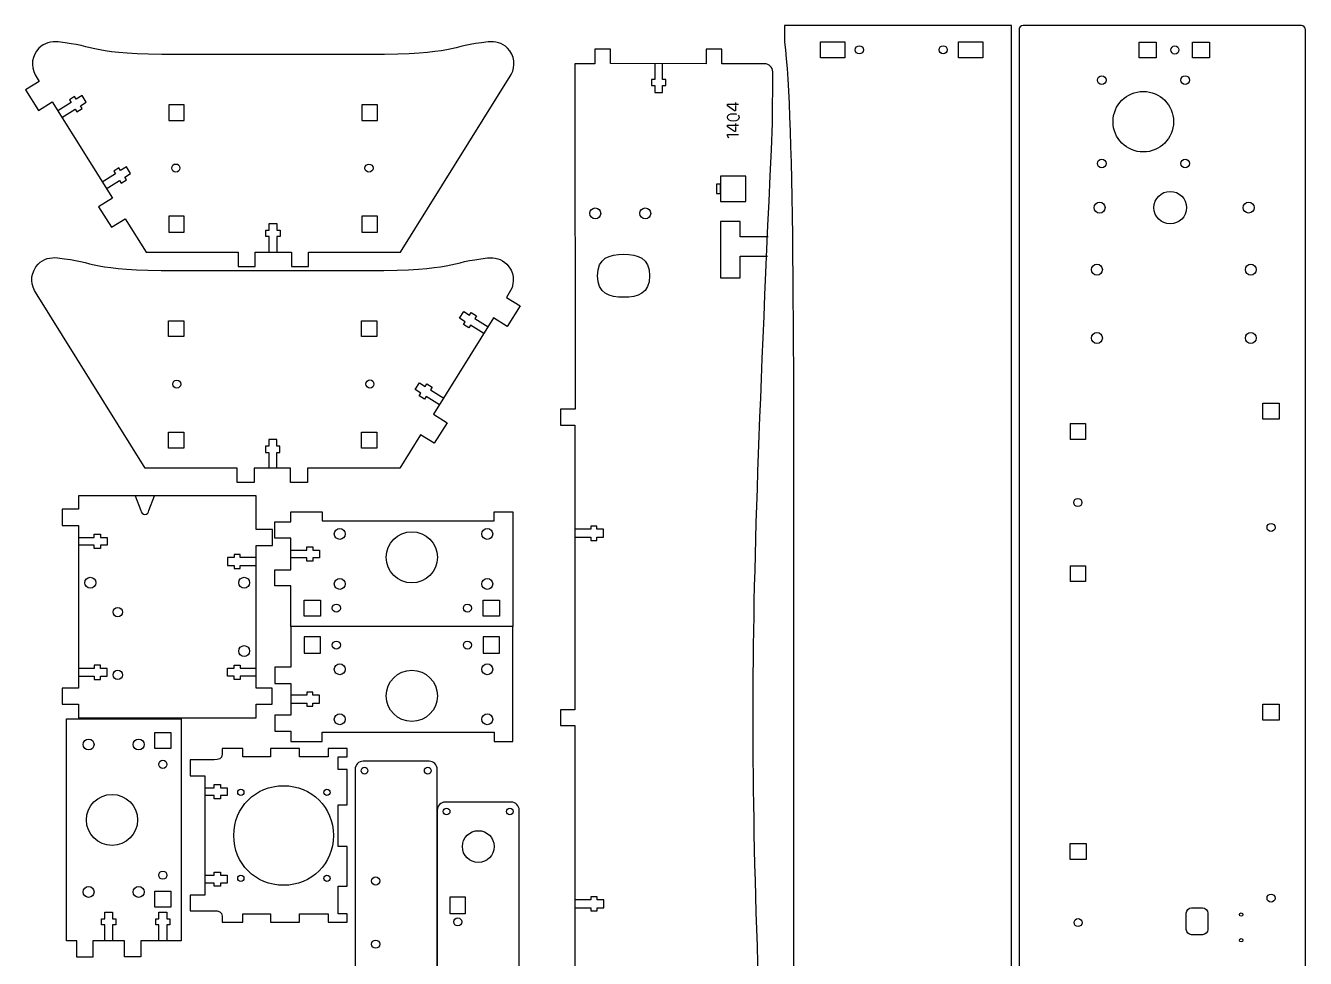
# Model space of a CAD drawing. Extents: x -130 to 662, y -187 to 471.
# Drawn here: x -129.8 to 345.7, y 119 to 465.6 of the extents above; entities that cross this region are included whole.
import ezdxf

# ---------------------------------------------------------------- set-up
doc = ezdxf.new("R2010")
doc.units = 0
doc.header["$MEASUREMENT"] = 0
doc.layers.add('LAYER_1_0_0_0', color=160, linetype='Continuous')

# ---------------------------------------------------------------- blocks, each defined once
blk = doc.blocks.new('AI9-BLK20')
at = {"layer": 'LAYER_1_0_0_0', "color": 1}
blk.add_lwpolyline([(-4.152374, 1.451419), (-0.648711, 1.451419), (-0.648711, 2.651001), (1.651923, 2.651001), (1.651923, 1.451419), (4.152374, 1.451419), (4.152374, -1.45073), (1.651923, -1.45073), (1.651923, -2.651001), (-0.648711, -2.651001), (-0.648711, -1.45073), (-4.152374, -1.45073)], dxfattribs=at)
blk = doc.blocks.new('AI9-BLK19')
at = {"layer": 'LAYER_1_0_0_0', "color": 1}
blk.add_lwpolyline([(-4.152029, 1.451419), (-0.649056, 1.451419), (-0.649056, 2.651001), (1.652957, 2.651001), (1.652957, 1.451419), (4.152029, 1.451419), (4.152029, -1.45073), (1.652957, -1.45073), (1.652957, -2.651001), (-0.649056, -2.651001), (-0.649056, -1.45073), (-4.152029, -1.45073)], dxfattribs=at)
blk = doc.blocks.new('AI9-BLK18')
at = {"layer": 'LAYER_1_0_0_0', "color": 1}
blk.add_open_spline([(0, 18.5), (-10.49, 18.5), (-18.5, 10.49), (-18.5, 0), (-18.5, -10.49), (-10.49, -18.5), (0, -18.5), (10.49, -18.5), (18.5, -10.49), (18.5, 0), (18.5, 10.49), (10.49, 18.5), (0, 18.5), (0, 18.5), (0, 18.5), (0, 18.5)], degree=3, knots=[0, 0, 0, 0, 1, 1, 1, 2, 2, 2, 3, 3, 3, 4, 4, 4, 5, 5, 5, 5], dxfattribs=at)
blk = doc.blocks.new('AI9-BLK17')
at = {"layer": 'LAYER_1_0_0_0', "color": 1}
blk.add_open_spline([(0, 1.15), (-0.64, 1.15), (-1.15, 0.64), (-1.15, 0), (-1.15, -0.64), (-0.64, -1.15), (0, -1.15), (0.64, -1.15), (1.15, -0.64), (1.15, 0), (1.15, 0.64), (0.64, 1.15), (0, 1.15), (0, 1.15), (0, 1.15), (0, 1.15)], degree=3, knots=[0, 0, 0, 0, 1, 1, 1, 2, 2, 2, 3, 3, 3, 4, 4, 4, 5, 5, 5, 5], dxfattribs=at)
blk = doc.blocks.new('AI9-BLK16')
at = {"layer": 'LAYER_1_0_0_0', "color": 1}
blk.add_open_spline([(0, 1.15), (-0.64, 1.15), (-1.15, 0.64), (-1.15, 0), (-1.15, -0.64), (-0.64, -1.15), (0, -1.15), (0.64, -1.15), (1.15, -0.64), (1.15, 0), (1.15, 0.64), (0.64, 1.15), (0, 1.15), (0, 1.15), (0, 1.15), (0, 1.15)], degree=3, knots=[0, 0, 0, 0, 1, 1, 1, 2, 2, 2, 3, 3, 3, 4, 4, 4, 5, 5, 5, 5], dxfattribs=at)
blk = doc.blocks.new('AI9-BLK15')
at = {"layer": 'LAYER_1_0_0_0', "color": 1}
blk.add_open_spline([(0, 1.15), (-0.64, 1.15), (-1.15, 0.64), (-1.15, 0), (-1.15, -0.64), (-0.64, -1.15), (0, -1.15), (0.64, -1.15), (1.15, -0.64), (1.15, 0), (1.15, 0.64), (0.64, 1.15), (0, 1.15), (0, 1.15), (0, 1.15), (0, 1.15)], degree=3, knots=[0, 0, 0, 0, 1, 1, 1, 2, 2, 2, 3, 3, 3, 4, 4, 4, 5, 5, 5, 5], dxfattribs=at)
blk = doc.blocks.new('AI9-BLK14')
at = {"layer": 'LAYER_1_0_0_0', "color": 1}
blk.add_open_spline([(0, 1.15), (-0.64, 1.15), (-1.15, 0.64), (-1.15, 0), (-1.15, -0.64), (-0.64, -1.15), (0, -1.15), (0.64, -1.15), (1.15, -0.64), (1.15, 0), (1.15, 0.64), (0.64, 1.15), (0, 1.15), (0, 1.15), (0, 1.15), (0, 1.15)], degree=3, knots=[0, 0, 0, 0, 1, 1, 1, 2, 2, 2, 3, 3, 3, 4, 4, 4, 5, 5, 5, 5], dxfattribs=at)

msp = doc.modelspace()

# ---------------------------------------------------------------- linework, layer by layer
at = {"layer": 'LAYER_1_0_0_0', "color": 1}
for p, q in [((258.26, 317.72), (258.26, 311.84)), ((258.26, 264.84), (258.26, 259.07))]:
    msp.add_line(p, q, dxfattribs=at)
for points in [[(174.59, 459.62), (174.59, 453.62), (165.59, 453.62), (165.59, 459.62), (174.59, 459.62)], [(216.79, 453.62), (216.79, 459.62), (225.79, 459.62), (225.79, 453.62), (216.79, 453.62)], [(303.75, 459.49), (310.05, 459.49), (310.05, 453.63), (303.75, 453.63), (303.75, 459.49), (303.75, 459.48)], [(103.99, 451.47), (103.99, 445.61), (102.79, 445.61), (102.79, 443.31), (103.99, 443.31), (103.99, 440.81), (106.89, 440.81), (106.89, 443.31), (108.09, 443.31), (108.09, 445.61), (106.89, 445.61), (106.89, 451.46)], [(-116.32, 431.5), (-111.35, 434.6), (-110.71, 433.58), (-108.76, 434.8), (-109.4, 435.82), (-107.28, 437.15), (-108.81, 439.61), (-110.93, 438.28), (-111.57, 439.3), (-113.52, 438.08), (-112.89, 437.06), (-117.84, 433.97)], [(-70.84, 436.15), (-76.59, 436.15), (-76.59, 430.39), (-70.84, 430.39), (-70.84, 436.15)], [(0.91, 436.15), (-4.84, 436.15), (-4.84, 430.39), (0.91, 430.39), (0.91, 436.15)], [(-99.84, 404.99), (-94.88, 408.09), (-94.24, 407.07), (-92.29, 408.29), (-92.92, 409.31), (-90.8, 410.63), (-92.34, 413.1), (-94.46, 411.77), (-95.1, 412.79), (-97.05, 411.57), (-96.41, 410.55), (-101.37, 407.46)], [(128.35, 409.7), (128.35, 400.2), (137.85, 400.2), (137.85, 409.7), (128.35, 409.7)], [(126.85, 406.65), (126.85, 403.25), (128.35, 403.25), (128.35, 406.65), (126.85, 406.65)], [(-70.84, 394.74), (-76.58, 394.74), (-76.58, 388.85), (-70.83, 388.85), (-70.84, 394.74)], [(0.92, 394.74), (-4.83, 394.74), (-4.83, 388.85), (0.92, 388.85), (0.92, 394.74)], [(-39.33, 381.44), (-39.34, 387.29), (-40.53, 387.29), (-40.54, 389.59), (-39.34, 389.59), (-39.34, 392.09), (-36.44, 392.09), (-36.43, 389.59), (-35.23, 389.59), (-35.23, 387.29), (-36.43, 387.29), (-36.43, 381.45)], [(146.1, 387.1), (135.65, 387.1), (135.65, 392.88), (128.42, 392.88), (128.42, 371.88), (135.65, 371.88), (135.65, 379.91), (135.65, 379.91), (145.79, 379.91)], [(40.5, 351.24), (35.53, 354.34), (34.89, 353.32), (32.94, 354.54), (33.58, 355.56), (31.46, 356.88), (32.99, 359.34), (35.11, 358.02), (35.75, 359.04), (37.7, 357.82), (37.07, 356.8), (42.02, 353.71)], [(-76.73, 355.89), (-70.98, 355.89), (-70.98, 350.12), (-76.73, 350.13), (-76.73, 355.89)], [(-4.98, 355.89), (0.77, 355.89), (0.77, 350.12), (-4.98, 350.13), (-4.98, 355.89)], [(24.02, 324.73), (19.06, 327.83), (18.42, 326.81), (16.47, 328.03), (17.1, 329.05), (14.98, 330.37), (16.52, 332.84), (18.64, 331.51), (19.28, 332.53), (21.23, 331.31), (20.59, 330.29), (25.55, 327.2)], [(329.91, 319.34), (329.91, 325.34), (335.91, 325.34), (335.91, 319.34), (329.91, 319.34)], [(-76.74, 314.48), (-70.99, 314.48), (-70.99, 308.59), (-76.74, 308.59), (-76.74, 314.48)], [(-4.98, 314.48), (0.77, 314.47), (0.76, 308.59), (-4.99, 308.59), (-4.98, 314.48)], [(258.26, 317.72), (264.01, 317.72), (264.01, 311.84), (258.26, 311.84)], [(-36.49, 301.18), (-36.48, 307.03), (-35.28, 307.02), (-35.28, 309.33), (-36.48, 309.33), (-36.48, 311.83), (-39.38, 311.83), (-39.39, 309.33), (-40.59, 309.33), (-40.59, 307.03), (-39.39, 307.03), (-39.39, 301.19)], [(-110.16, 275.41), (-104.3, 275.41), (-104.3, 276.61), (-102, 276.61), (-102, 275.41), (-99.5, 275.41), (-99.5, 272.51), (-102, 272.51), (-102, 271.31), (-104.3, 271.31), (-104.3, 272.51), (-110.16, 272.51)], [(74.31, 275.53), (80.17, 275.53), (80.17, 274.33), (82.47, 274.33), (82.47, 275.53), (84.97, 275.53), (84.97, 278.43), (82.47, 278.43), (82.47, 279.63), (80.17, 279.63), (80.17, 278.43), (74.31, 278.43)], [(-31.19, 270.72), (-25.34, 270.72), (-25.34, 271.92), (-23.03, 271.92), (-23.03, 270.72), (-20.53, 270.72), (-20.53, 267.82), (-23.03, 267.82), (-23.03, 266.62), (-25.34, 266.62), (-25.34, 267.82), (-31.19, 267.82)], [(-44.16, 267.91), (-50.01, 267.91), (-50.01, 269.11), (-52.31, 269.11), (-52.31, 267.91), (-54.81, 267.91), (-54.81, 265.01), (-52.31, 265.01), (-52.31, 263.81), (-50.01, 263.81), (-50.01, 265.01), (-44.16, 265.01)], [(258.26, 264.84), (264.01, 264.84), (264.01, 259.07), (258.25, 259.07)], [(-26.24, 252.16), (-20.24, 252.16), (-20.24, 246.15), (-26.24, 246.15), (-26.24, 252.16)], [(40.22, 252.16), (46.22, 252.16), (46.22, 246.15), (40.22, 246.15), (40.22, 252.16)], [(-26.24, 232.41), (-20.24, 232.41), (-20.24, 238.42), (-26.24, 238.42), (-26.24, 232.41)], [(40.22, 232.41), (46.22, 232.41), (46.22, 238.42), (40.22, 238.42), (40.22, 232.41)], [(-110.16, 223.81), (-104.3, 223.81), (-104.3, 222.61), (-102, 222.61), (-102, 223.81), (-99.5, 223.81), (-99.5, 226.71), (-102, 226.71), (-102, 227.91), (-104.3, 227.91), (-104.3, 226.71), (-110.16, 226.71)], [(-44.16, 223.86), (-50.01, 223.86), (-50.01, 222.66), (-52.31, 222.66), (-52.31, 223.86), (-54.81, 223.86), (-54.81, 226.77), (-52.31, 226.77), (-52.31, 227.97), (-50.01, 227.97), (-50.01, 226.77), (-44.16, 226.77)], [(-31.19, 213.85), (-25.34, 213.85), (-25.34, 212.65), (-23.03, 212.65), (-23.03, 213.85), (-20.53, 213.85), (-20.53, 216.75), (-23.03, 216.75), (-23.03, 217.95), (-25.34, 217.95), (-25.34, 216.75), (-31.19, 216.75)], [(329.91, 207.46), (329.91, 213.46), (335.91, 213.46), (335.91, 207.46), (329.91, 207.46)], [(-81.79, 196.95), (-81.79, 202.95), (-75.79, 202.95), (-75.79, 196.95), (-81.79, 196.95)], [(-81.79, 137.99), (-81.79, 143.99), (-75.79, 143.99), (-75.79, 137.99), (-81.79, 137.99)], [(74.33, 137.81), (80.21, 137.81), (80.21, 136.61), (82.51, 136.61), (82.51, 137.81), (85.01, 137.81), (85.01, 140.72), (82.51, 140.72), (82.51, 141.91), (80.21, 141.91), (80.21, 140.72), (74.33, 140.72)], [(-100.36, 125.53), (-100.36, 131.39), (-101.56, 131.39), (-101.56, 133.69), (-100.36, 133.69), (-100.36, 136.19), (-97.46, 136.19), (-97.46, 133.69), (-96.26, 133.69), (-96.26, 131.39), (-97.46, 131.39), (-97.46, 125.53)], [(-80.24, 125.53), (-80.24, 131.39), (-81.44, 131.39), (-81.44, 133.69), (-80.24, 133.69), (-80.24, 136.19), (-77.34, 136.19), (-77.34, 133.69), (-76.14, 133.69), (-76.14, 131.39), (-77.34, 131.39), (-77.34, 125.53)]]:
    msp.add_lwpolyline(points, dxfattribs=at)
for points in [[(283.95, 459.49), (290.2, 459.49), (290.2, 453.63), (283.95, 453.63)], [(258.32, 155.78), (258.32, 161.67), (264.17, 161.67), (264.17, 155.78), (258.27, 155.78)], [(33.58, 141.81), (33.58, 135.51), (27.99, 135.51), (27.99, 141.81)]]:
    msp.add_lwpolyline(points, close=True, dxfattribs=at)
at = {"layer": 'LAYER_1_0_0_0', "color": 4}
for points in [[(134, 435.92), (134, 433.96), (133.64, 433.96), (131, 435.8), (131, 436.4), (134, 436.4)], [(134, 436.98), (134, 436.4), (135.13, 436.4)], [(134, 428.17), (134, 426.21), (133.64, 426.21), (131, 428.05), (131, 428.65), (134, 428.65)], [(134, 429.23), (134, 428.65), (135.13, 428.65)], [(131.48, 423.73), (131, 424.63), (131, 425.11), (135.13, 425.11)]]:
    msp.add_lwpolyline(points, dxfattribs=at)
at = {"layer": 'LAYER_1_0_0_0', "color": 7}
for points in [[(-44.11, 208.4), (-44.11, 213.41), (-38.16, 213.41), (-38.16, 219.41), (-44.11, 219.41), (-44.11, 272.37), (-38.11, 272.37), (-38.11, 278.37), (-44.11, 278.37), (-44.11, 290.82), (-110.16, 290.82), (-110.16, 285.87), (-116.16, 285.87), (-116.16, 279.87), (-110.16, 279.87), (-110.16, 219.41), (-116.2, 219.41), (-116.2, 213.41), (-110.16, 213.41), (-110.16, 208.4)], [(44.35, 284.98), (51.23, 284.98), (51.23, 242.28), (-31.19, 242.28), (-31.19, 242.29), (-31.19, 242.28), (-31.19, 242.28), (-31.19, 257.38), (-37.19, 257.38), (-37.19, 263.38), (-31.19, 263.38), (-31.19, 275.16), (-31.24, 275.16), (-37.24, 275.16), (-37.24, 281.16), (-31.19, 281.16), (-31.19, 284.98), (-19.65, 284.98), (-19.65, 281.58), (44.35, 281.58)], [(44.35, 199.59), (51.23, 199.59), (51.23, 242.28), (-31.19, 242.28), (-31.19, 242.28), (-31.19, 242.28), (-31.19, 242.28), (-31.19, 227.19), (-37.19, 227.19), (-37.19, 221.19), (-31.19, 221.19), (-31.19, 209.41), (-31.24, 209.41), (-37.24, 209.41), (-37.24, 203.41), (-31.19, 203.41), (-31.19, 199.59), (-19.65, 199.59), (-19.65, 202.99), (44.35, 202.99)], [(-71.92, 207.95), (-71.92, 125.54), (-87.02, 125.54), (-87.02, 119.54), (-93.02, 119.54), (-93.02, 125.54), (-104.8, 125.54), (-104.8, 125.49), (-104.8, 119.49), (-110.8, 119.49), (-110.8, 125.54), (-114.62, 125.54), (-114.62, 207.95)]]:
    msp.add_lwpolyline(points, close=True, dxfattribs=at)
at = {"layer": 'LAYER_1_0_0_0', "color": 1}
for centre, radius in [((179.95, 456.61), 1.5), ((211.1, 456.63), 1.5), ((297.18, 456.56), 1.5), ((270, 445.37), 1.62), ((301, 445.37), 1.63), ((285.45, 429.91), 11.25), ((-73.96, 412.68), 1.5), ((-2.21, 412.65), 1.5), ((270, 414.38), 1.62), ((301, 414.37), 1.62), ((269.21, 397.97), 2.03), ((295.45, 397.96), 6.05), ((324.58, 397.99), 2.04), ((81.84, 395.84), 2.03), ((100.44, 395.84), 2.03), ((268.24, 374.92), 2.03), ((325.39, 374.92), 2.03), ((268.24, 349.52), 2.03), ((325.39, 349.52), 2.03), ((-73.61, 332.39), 1.5), ((-1.86, 332.42), 1.5), ((261.13, 288.39), 1.5), ((332.91, 279.13), 1.5), ((-13.05, 276.73), 2.03), ((13.71, 268.03), 9.5), ((41.74, 276.73), 2.03), ((-105.73, 258.57), 2.03), ((-48.58, 258.57), 2.03), ((-13.05, 258.13), 2.03), ((41.74, 258.13), 2.03), ((-95.51, 247.68), 1.75), ((-14.33, 249.15), 1.5), ((34.37, 249.15), 1.5), ((-48.58, 233.17), 2.03), ((-14.33, 235.42), 1.5), ((34.37, 235.42), 1.5), ((-13.05, 226.44), 2.03), ((41.74, 226.44), 2.03), ((-95.51, 224.35), 1.75), ((13.71, 216.54), 9.5), ((-13.05, 207.84), 2.03), ((41.74, 207.84), 2.03), ((-106.37, 198.47), 2.03), ((-87.77, 198.47), 2.03), ((-78.79, 191.09), 1.5), ((-97.67, 170.44), 9.5), ((38.38, 160.55), 5.89), ((-78.79, 149.9), 1.5), ((0.29, 147.74), 1.5), ((-106.37, 143.67), 2.03), ((-87.77, 143.67), 2.03), ((332.91, 141.37), 1.5), ((30.79, 132.55), 1.5), ((261.22, 132.28), 1.5), ((321.82, 135.27), 0.625), ((0.29, 124.26), 1.5), ((321.82, 125.74), 0.625)]:
    msp.add_circle(centre, radius, dxfattribs=at)
at = {"layer": 'LAYER_1_0_0_0', "color": 7}
for points, knots in [([(152.14, -44.52), (152.14, -44.52), (152.14, -38.36), (152.14, -38.36), (155.9, -8.92), (155.54, 81.44), (155.54, 210.46), (155.54, 339.47), (155.9, 430.09), (152.14, 459.52), (152.14, 459.52), (152.14, 465.62), (152.14, 465.62), (152.14, 465.62), (236.5, 465.62), (236.5, 465.62), (236.5, 465.62), (236.5, -44.52), (236.5, -44.52), (236.5, -44.52), (152.14, -44.52), (152.14, -44.52)], [0, 0, 0, 0, 1, 1, 1, 2, 2, 2, 3, 3, 3, 4, 4, 4, 5, 5, 5, 6, 6, 6, 7, 7, 7, 7]), ([(345.68, 464.12), (345.68, 464.12), (345.68, -43.02), (345.68, -43.02), (345.68, -43.84), (345, -44.52), (344.18, -44.52), (344.18, -44.52), (240.78, -44.52), (240.78, -44.52), (239.95, -44.52), (239.28, -43.84), (239.28, -43.02), (239.28, -43.02), (239.28, 464.12), (239.28, 464.12), (239.28, 464.95), (239.95, 465.62), (240.78, 465.62), (240.78, 465.62), (344.18, 465.62), (344.18, 465.62), (345, 465.62), (345.68, 464.95), (345.68, 464.12)], [0, 0, 0, 0, 1, 1, 1, 2, 2, 2, 3, 3, 3, 4, 4, 4, 5, 5, 5, 6, 6, 6, 7, 7, 7, 8, 8, 8, 8]), ([(-73.5, 454.83), (-73.5, 454.83), (-2.07, 454.83), (-2.07, 454.83), (30.3, 454.84), (27.44, 458.05), (42.11, 459.55), (44.63, 459.95), (47.31, 459.18), (49.25, 457.24), (51.91, 454.58), (52.37, 450.55), (50.65, 447.41), (50.65, 447.41), (50.29, 446.83), (50.29, 446.83), (50.29, 446.83), (9.53, 381.44), (9.53, 381.44), (9.53, 381.44), (-24.68, 381.44), (-24.68, 381.44), (-24.68, 381.44), (-24.68, 381.42), (-24.68, 381.42), (-24.68, 381.42), (-24.68, 376.09), (-24.68, 376.09), (-24.68, 376.09), (-30.94, 376.09), (-30.94, 376.09), (-30.94, 376.09), (-30.94, 381.44), (-30.94, 381.44), (-30.94, 381.44), (-44.49, 381.44), (-44.49, 381.44), (-44.49, 381.44), (-44.49, 376.08), (-44.49, 376.08), (-44.49, 376.08), (-50.78, 376.08), (-50.78, 376.08), (-50.78, 376.08), (-50.78, 381.44), (-50.78, 381.44), (-50.78, 381.44), (-85.01, 381.43), (-85.01, 381.43), (-85.01, 381.43), (-85.03, 381.43), (-85.03, 381.43), (-85.03, 381.43), (-92.78, 393.85), (-92.78, 393.85), (-92.78, 393.85), (-97.87, 390.67), (-97.87, 390.67), (-97.87, 390.67), (-102.64, 398.31), (-102.64, 398.31), (-102.64, 398.31), (-97.55, 401.48), (-97.55, 401.48), (-97.55, 401.48), (-119.92, 437.26), (-119.92, 437.26), (-119.92, 437.26), (-125.01, 434.08), (-125.01, 434.08), (-125.01, 434.08), (-129.78, 441.72), (-129.78, 441.72), (-129.78, 441.72), (-124.69, 444.9), (-124.69, 444.9), (-124.69, 444.9), (-126.22, 447.38), (-126.22, 447.38), (-127.94, 450.53), (-127.48, 454.55), (-124.82, 457.21), (-122.88, 459.15), (-120.21, 459.92), (-117.68, 459.53), (-103.01, 458.04), (-105.87, 454.83), (-73.5, 454.83)], [0, 0, 0, 0, 1, 1, 1, 2, 2, 2, 3, 3, 3, 4, 4, 4, 5, 5, 5, 6, 6, 6, 7, 7, 7, 8, 8, 8, 9, 9, 9, 10, 10, 10, 11, 11, 11, 12, 12, 12, 13, 13, 13, 14, 14, 14, 15, 15, 15, 16, 16, 16, 17, 17, 17, 18, 18, 18, 19, 19, 19, 20, 20, 20, 21, 21, 21, 22, 22, 22, 23, 23, 23, 24, 24, 24, 25, 25, 25, 26, 26, 26, 27, 27, 27, 28, 28, 28, 29, 29, 29, 29]), ([(147.72, 429.36), (138.1, 214.4), (138.06, 202.4), (147.72, -12.04), (147.72, -12.04), (147.72, -31.66), (147.72, -31.66), (147.72, -33.31), (146.38, -34.66), (144.72, -34.66), (144.72, -34.66), (129.14, -34.66), (129.14, -34.66), (129.14, -34.66), (129.14, -40.04), (129.14, -40.04), (129.14, -40.04), (123.37, -40.04), (123.37, -40.04), (123.37, -40.04), (123.37, -34.68), (123.37, -34.68), (123.37, -34.68), (123.37, -34.65), (123.37, -34.65), (123.37, -34.65), (87.84, -34.68), (87.84, -34.68), (87.84, -34.68), (87.84, -40.04), (87.84, -40.04), (87.84, -40.04), (81.96, -40.04), (81.96, -40.04), (81.96, -40.04), (81.96, -34.66), (81.96, -34.66), (81.96, -34.66), (74.3, -34.67), (74.3, -34.67), (74.3, -34.67), (74.3, 93.37), (74.3, 93.37), (74.3, 93.37), (68.95, 93.37), (68.95, 93.37), (68.95, 93.37), (68.95, 99.13), (68.95, 99.13), (68.95, 99.13), (74.31, 99.13), (74.31, 99.13), (74.31, 99.13), (74.31, 205.53), (74.31, 205.53), (74.31, 205.53), (74.3, 205.53), (74.3, 205.53), (74.3, 205.53), (68.92, 205.53), (68.92, 205.53), (68.92, 205.53), (68.92, 211.3), (68.92, 211.3), (68.92, 211.3), (74.3, 211.3), (74.3, 211.3), (74.3, 211.3), (74.3, 317.17), (74.3, 317.17), (74.3, 317.17), (68.92, 317.18), (68.92, 317.18), (68.92, 317.18), (68.92, 323.06), (68.92, 323.06), (68.92, 323.06), (74.31, 323.06), (74.31, 323.06), (74.31, 323.06), (74.3, 323.06), (74.3, 323.06), (74.3, 323.06), (74.34, 323.05), (74.34, 323.05), (74.34, 323.05), (74.31, 451.46), (74.31, 451.46), (74.31, 451.46), (74.3, 451.46), (74.3, 451.46), (74.3, 451.46), (81.73, 451.46), (81.73, 451.46), (81.73, 451.46), (81.73, 456.84), (81.73, 456.84), (81.73, 456.84), (87.49, 456.84), (87.49, 456.84), (87.49, 456.84), (87.49, 451.48), (87.49, 451.48), (87.49, 451.48), (123.03, 451.47), (123.03, 451.47), (123.03, 451.47), (123.03, 451.48), (123.03, 451.48), (123.03, 451.48), (123.03, 456.84), (123.03, 456.84), (123.03, 456.84), (128.91, 456.84), (128.91, 456.84), (128.91, 456.84), (128.91, 451.46), (128.91, 451.46), (128.91, 451.46), (144.77, 451.46), (144.77, 451.46), (146.43, 451.46), (147.77, 450.11), (147.77, 448.46), (147.77, 448.46), (147.72, 429.36), (147.72, 429.36)], [0, 0, 0, 0, 1, 1, 1, 2, 2, 2, 3, 3, 3, 4, 4, 4, 5, 5, 5, 6, 6, 6, 7, 7, 7, 8, 8, 8, 9, 9, 9, 10, 10, 10, 11, 11, 11, 12, 12, 12, 13, 13, 13, 14, 14, 14, 15, 15, 15, 16, 16, 16, 17, 17, 17, 18, 18, 18, 19, 19, 19, 20, 20, 20, 21, 21, 21, 22, 22, 22, 23, 23, 23, 24, 24, 24, 25, 25, 25, 26, 26, 26, 27, 27, 27, 28, 28, 28, 29, 29, 29, 30, 30, 30, 31, 31, 31, 32, 32, 32, 33, 33, 33, 34, 34, 34, 35, 35, 35, 36, 36, 36, 37, 37, 37, 38, 38, 38, 39, 39, 39, 40, 40, 40, 41, 41, 41, 42, 42, 42, 42]), ([(-2.32, 374.57), (-2.32, 374.57), (-73.75, 374.57), (-73.75, 374.57), (-106.11, 374.58), (-103.26, 377.79), (-117.93, 379.29), (-120.45, 379.69), (-123.13, 378.92), (-125.07, 376.98), (-127.73, 374.32), (-128.19, 370.29), (-126.47, 367.15), (-126.47, 367.15), (-126.11, 366.57), (-126.11, 366.57), (-126.11, 366.57), (-85.35, 301.18), (-85.35, 301.18), (-85.35, 301.18), (-51.13, 301.18), (-51.13, 301.18), (-51.13, 301.18), (-51.14, 301.16), (-51.14, 301.16), (-51.14, 301.16), (-51.14, 295.83), (-51.14, 295.83), (-51.14, 295.83), (-44.88, 295.83), (-44.88, 295.83), (-44.88, 295.83), (-44.88, 301.18), (-44.88, 301.18), (-44.88, 301.18), (-31.33, 301.18), (-31.33, 301.18), (-31.33, 301.18), (-31.33, 295.82), (-31.33, 295.82), (-31.33, 295.82), (-25.04, 295.82), (-25.04, 295.82), (-25.04, 295.82), (-25.04, 301.18), (-25.04, 301.18), (-25.04, 301.18), (9.19, 301.17), (9.19, 301.17), (9.19, 301.17), (9.21, 301.17), (9.21, 301.17), (9.21, 301.17), (16.96, 313.59), (16.96, 313.59), (16.96, 313.59), (22.05, 310.41), (22.05, 310.41), (22.05, 310.41), (26.82, 318.04), (26.82, 318.04), (26.82, 318.04), (21.73, 321.22), (21.73, 321.22), (21.73, 321.22), (44.1, 357), (44.1, 357), (44.1, 357), (49.19, 353.82), (49.19, 353.82), (49.19, 353.82), (53.96, 361.46), (53.96, 361.46), (53.96, 361.46), (48.87, 364.63), (48.87, 364.63), (48.87, 364.63), (50.4, 367.12), (50.4, 367.12), (52.12, 370.26), (51.66, 374.29), (49, 376.95), (47.06, 378.89), (44.39, 379.66), (41.86, 379.26), (27.2, 377.78), (30.05, 374.57), (-2.32, 374.57)], [0, 0, 0, 0, 1, 1, 1, 2, 2, 2, 3, 3, 3, 4, 4, 4, 5, 5, 5, 6, 6, 6, 7, 7, 7, 8, 8, 8, 9, 9, 9, 10, 10, 10, 11, 11, 11, 12, 12, 12, 13, 13, 13, 14, 14, 14, 15, 15, 15, 16, 16, 16, 17, 17, 17, 18, 18, 18, 19, 19, 19, 20, 20, 20, 21, 21, 21, 22, 22, 22, 23, 23, 23, 24, 24, 24, 25, 25, 25, 26, 26, 26, 27, 27, 27, 28, 28, 28, 29, 29, 29, 29]), ([(-56.77, 132.47), (-56.77, 132.47), (-56.77, 134.63), (-56.77, 134.63), (-56.77, 136.28), (-58.12, 136.69), (-59.77, 136.69), (-59.77, 136.69), (-63.21, 136.69), (-63.21, 136.69), (-63.21, 136.69), (-63.21, 136.69), (-63.21, 136.69), (-63.21, 136.69), (-68.59, 136.69), (-68.59, 136.69), (-68.59, 136.69), (-68.59, 142.46), (-68.59, 142.46), (-68.59, 142.46), (-63.23, 142.46), (-63.23, 142.46), (-63.23, 142.46), (-63.2, 186.87), (-63.2, 186.87), (-63.2, 186.87), (-68.59, 186.87), (-68.59, 186.87), (-68.59, 186.87), (-68.59, 192.75), (-68.59, 192.75), (-68.59, 192.75), (-59.77, 192.75), (-59.77, 192.75), (-58.12, 192.75), (-56.77, 193.16), (-56.77, 194.82), (-56.77, 194.82), (-56.77, 196.97), (-56.77, 196.97), (-56.77, 196.97), (-49.13, 196.97), (-49.13, 196.97), (-49.13, 196.97), (-49.13, 193.87), (-49.13, 193.87), (-49.13, 193.87), (-38.81, 193.87), (-38.81, 193.87), (-38.81, 193.87), (-38.81, 196.97), (-38.81, 196.97), (-38.81, 196.97), (-27.98, 196.97), (-27.98, 196.97), (-27.98, 196.97), (-27.98, 193.87), (-27.98, 193.87), (-27.98, 193.87), (-17.41, 193.87), (-17.41, 193.87), (-17.41, 193.87), (-17.41, 196.97), (-17.41, 196.97), (-17.41, 196.97), (-10.27, 196.97), (-10.27, 196.97), (-10.27, 196.97), (-10.27, 193.87), (-10.27, 193.87), (-10.27, 193.87), (-13.62, 193.87), (-13.62, 193.87), (-13.62, 193.87), (-13.62, 189.19), (-13.62, 189.19), (-13.62, 189.19), (-10.27, 189.19), (-10.27, 189.19), (-10.27, 189.19), (-10.27, 176.1), (-10.27, 176.1), (-10.27, 176.1), (-13.62, 176.1), (-13.62, 176.1), (-13.62, 176.1), (-13.62, 160.58), (-13.62, 160.58), (-13.62, 160.58), (-10.27, 160.58), (-10.27, 160.58), (-10.27, 160.58), (-10.27, 145.87), (-10.27, 145.87), (-10.27, 145.87), (-13.62, 145.87), (-13.62, 145.87), (-13.62, 145.87), (-13.62, 135.57), (-13.62, 135.57), (-13.62, 135.57), (-10.27, 135.57), (-10.27, 135.57), (-10.27, 135.57), (-10.27, 132.47), (-10.27, 132.47), (-10.27, 132.47), (-17.41, 132.47), (-17.41, 132.47), (-17.41, 132.47), (-17.41, 135.57), (-17.41, 135.57), (-17.41, 135.57), (-27.99, 135.57), (-27.99, 135.57), (-27.99, 135.57), (-27.99, 132.47), (-27.99, 132.47), (-27.99, 132.47), (-38.81, 132.47), (-38.81, 132.47), (-38.81, 132.47), (-38.81, 135.57), (-38.81, 135.57), (-38.81, 135.57), (-49.13, 135.57), (-49.13, 135.57), (-49.13, 135.57), (-49.13, 132.47), (-49.13, 132.47), (-49.13, 132.47), (-56.77, 132.47), (-56.77, 132.47)], [0, 0, 0, 0, 1, 1, 1, 2, 2, 2, 3, 3, 3, 4, 4, 4, 5, 5, 5, 6, 6, 6, 7, 7, 7, 8, 8, 8, 9, 9, 9, 10, 10, 10, 11, 11, 11, 12, 12, 12, 13, 13, 13, 14, 14, 14, 15, 15, 15, 16, 16, 16, 17, 17, 17, 18, 18, 18, 19, 19, 19, 20, 20, 20, 21, 21, 21, 22, 22, 22, 23, 23, 23, 24, 24, 24, 25, 25, 25, 26, 26, 26, 27, 27, 27, 28, 28, 28, 29, 29, 29, 30, 30, 30, 31, 31, 31, 32, 32, 32, 33, 33, 33, 34, 34, 34, 35, 35, 35, 36, 36, 36, 37, 37, 37, 38, 38, 38, 39, 39, 39, 40, 40, 40, 41, 41, 41, 42, 42, 42, 43, 43, 43, 44, 44, 44, 44]), ([(-4.37, 108.24), (-6.02, 108.24), (-7.37, 109.59), (-7.37, 111.24), (-7.37, 111.24), (-7.37, 189.24), (-7.37, 189.24), (-7.37, 190.9), (-6.02, 192.24), (-4.37, 192.24), (-4.37, 192.24), (20.13, 192.24), (20.13, 192.24), (21.79, 192.24), (23.13, 190.9), (23.13, 189.24), (23.13, 189.24), (23.13, 111.24), (23.13, 111.24), (23.13, 109.59), (21.79, 108.24), (20.13, 108.24), (20.13, 108.24), (-4.37, 108.24), (-4.37, 108.24)], [0, 0, 0, 0, 1, 1, 1, 2, 2, 2, 3, 3, 3, 4, 4, 4, 5, 5, 5, 6, 6, 6, 7, 7, 7, 8, 8, 8, 8]), ([(26.13, 93.05), (24.48, 93.05), (23.13, 94.39), (23.13, 96.05), (23.13, 96.05), (23.13, 174.05), (23.13, 174.05), (23.13, 175.71), (24.48, 177.05), (26.13, 177.05), (26.13, 177.05), (50.63, 177.05), (50.63, 177.05), (52.29, 177.05), (53.63, 175.71), (53.63, 174.05), (53.63, 174.05), (53.63, 96.05), (53.63, 96.05), (53.63, 94.39), (52.29, 93.05), (50.63, 93.05), (50.63, 93.05), (26.13, 93.05), (26.13, 93.05)], [0, 0, 0, 0, 1, 1, 1, 2, 2, 2, 3, 3, 3, 4, 4, 4, 5, 5, 5, 6, 6, 6, 7, 7, 7, 8, 8, 8, 8])]:
    msp.add_open_spline(points, degree=3, knots=knots, dxfattribs=at)
at = {"layer": 'LAYER_1_0_0_0', "color": 4}
msp.add_open_spline([(134.94, 432.32), (135.15, 432.1), (135.27, 431.81), (135.27, 431.46), (135.27, 430.65), (134.51, 430.1), (133.15, 430.09), (131.76, 430.09), (131, 430.69), (131, 431.53), (131, 432.39), (131.78, 432.89), (133.09, 432.89), (133.61, 432.89), (134.04, 432.82), (134.38, 432.69)], degree=3, knots=[0, 0, 0, 0, 1, 1, 1, 2, 2, 2, 3, 3, 3, 4, 4, 4, 5, 5, 5, 5], dxfattribs=at)
at = {"layer": 'LAYER_1_0_0_0', "color": 1}
for points, knots in [([(82.72, 372.65), (82.72, 366.03), (87.05, 364.65), (92.38, 364.65), (97.72, 364.65), (102.04, 366.03), (102.04, 372.65), (102.04, 379.28), (97.72, 380.65), (92.38, 380.65), (87.05, 380.65), (82.72, 379.28), (82.72, 372.65)], [0, 0, 0, 0, 1, 1, 1, 2, 2, 2, 3, 3, 3, 4, 4, 4, 4]), ([(-89.01, 290.82), (-89.01, 290.82), (-86.94, 285.45), (-86.94, 285.45), (-86.94, 284.62), (-86.27, 283.95), (-85.44, 283.95), (-84.61, 283.95), (-83.94, 284.62), (-83.94, 285.45), (-83.94, 285.45), (-81.86, 290.82), (-81.86, 290.82)], [0, 0, 0, 0, 1, 1, 1, 2, 2, 2, 3, 3, 3, 4, 4, 4, 4]), ([(-5.11, 188.74), (-5.11, 188.74), (-5.11, 188.74), (-5.11, 188.74), (-5.11, 188.06), (-4.55, 187.49), (-3.87, 187.49), (-3.18, 187.49), (-2.62, 188.06), (-2.62, 188.74), (-2.62, 189.43), (-3.18, 189.99), (-3.87, 189.99), (-4.55, 189.99), (-5.12, 189.43), (-5.11, 188.74)], [0, 0, 0, 0, 1, 1, 1, 2, 2, 2, 3, 3, 3, 4, 4, 4, 5, 5, 5, 5]), ([(18.38, 188.74), (18.38, 188.74), (18.38, 188.74), (18.38, 188.74), (18.38, 188.06), (18.94, 187.49), (19.63, 187.49), (20.32, 187.49), (20.88, 188.06), (20.88, 188.74), (20.88, 189.43), (20.32, 189.99), (19.63, 189.99), (18.94, 189.99), (18.38, 189.43), (18.38, 188.74)], [0, 0, 0, 0, 1, 1, 1, 2, 2, 2, 3, 3, 3, 4, 4, 4, 5, 5, 5, 5]), ([(25.39, 173.55), (25.39, 173.55), (25.39, 173.55), (25.39, 173.55), (25.39, 172.86), (25.95, 172.3), (26.64, 172.3), (27.32, 172.3), (27.88, 172.86), (27.88, 173.55), (27.88, 174.24), (27.32, 174.8), (26.64, 174.8), (25.95, 174.8), (25.39, 174.24), (25.39, 173.55)], [0, 0, 0, 0, 1, 1, 1, 2, 2, 2, 3, 3, 3, 4, 4, 4, 5, 5, 5, 5]), ([(48.88, 173.55), (48.88, 173.55), (48.88, 173.55), (48.88, 173.55), (48.88, 172.86), (49.45, 172.3), (50.13, 172.3), (50.82, 172.3), (51.38, 172.86), (51.38, 173.55), (51.38, 174.24), (50.82, 174.8), (50.13, 174.8), (49.44, 174.8), (48.88, 174.24), (48.88, 173.55)], [0, 0, 0, 0, 1, 1, 1, 2, 2, 2, 3, 3, 3, 4, 4, 4, 5, 5, 5, 5]), ([(301.41, 129.77), (301.41, 128.67), (302.31, 127.77), (303.41, 127.77), (303.41, 127.77), (307.41, 127.77), (307.41, 127.77), (308.52, 127.77), (309.41, 128.67), (309.41, 129.77), (309.41, 129.77), (309.41, 135.78), (309.41, 135.78), (309.41, 136.88), (308.52, 137.78), (307.41, 137.78), (307.41, 137.78), (303.41, 137.78), (303.41, 137.78), (302.31, 137.78), (301.41, 136.88), (301.41, 135.78), (301.41, 135.78), (301.41, 129.77), (301.41, 129.77)], [0, 0, 0, 0, 1, 1, 1, 2, 2, 2, 3, 3, 3, 4, 4, 4, 5, 5, 5, 6, 6, 6, 7, 7, 7, 8, 8, 8, 8])]:
    msp.add_open_spline(points, degree=3, knots=knots, dxfattribs=at)

# ---------------------------------------------------------------- block references
at = {"layer": 'LAYER_1_0_0_0', "color": 7}
for name, p in [('AI9-BLK19', (-59.06, 180.91)), ('AI9-BLK18', (-33.94, 164.65)), ('AI9-BLK16', (-49.81, 180.72)), ('AI9-BLK17', (-17.81, 180.72)), ('AI9-BLK20', (-59.07, 148.42)), ('AI9-BLK15', (-49.81, 148.72)), ('AI9-BLK14', (-17.81, 148.72))]:
    msp.add_blockref(name, p, dxfattribs=at)

doc.saveas('drawing.dxf')
